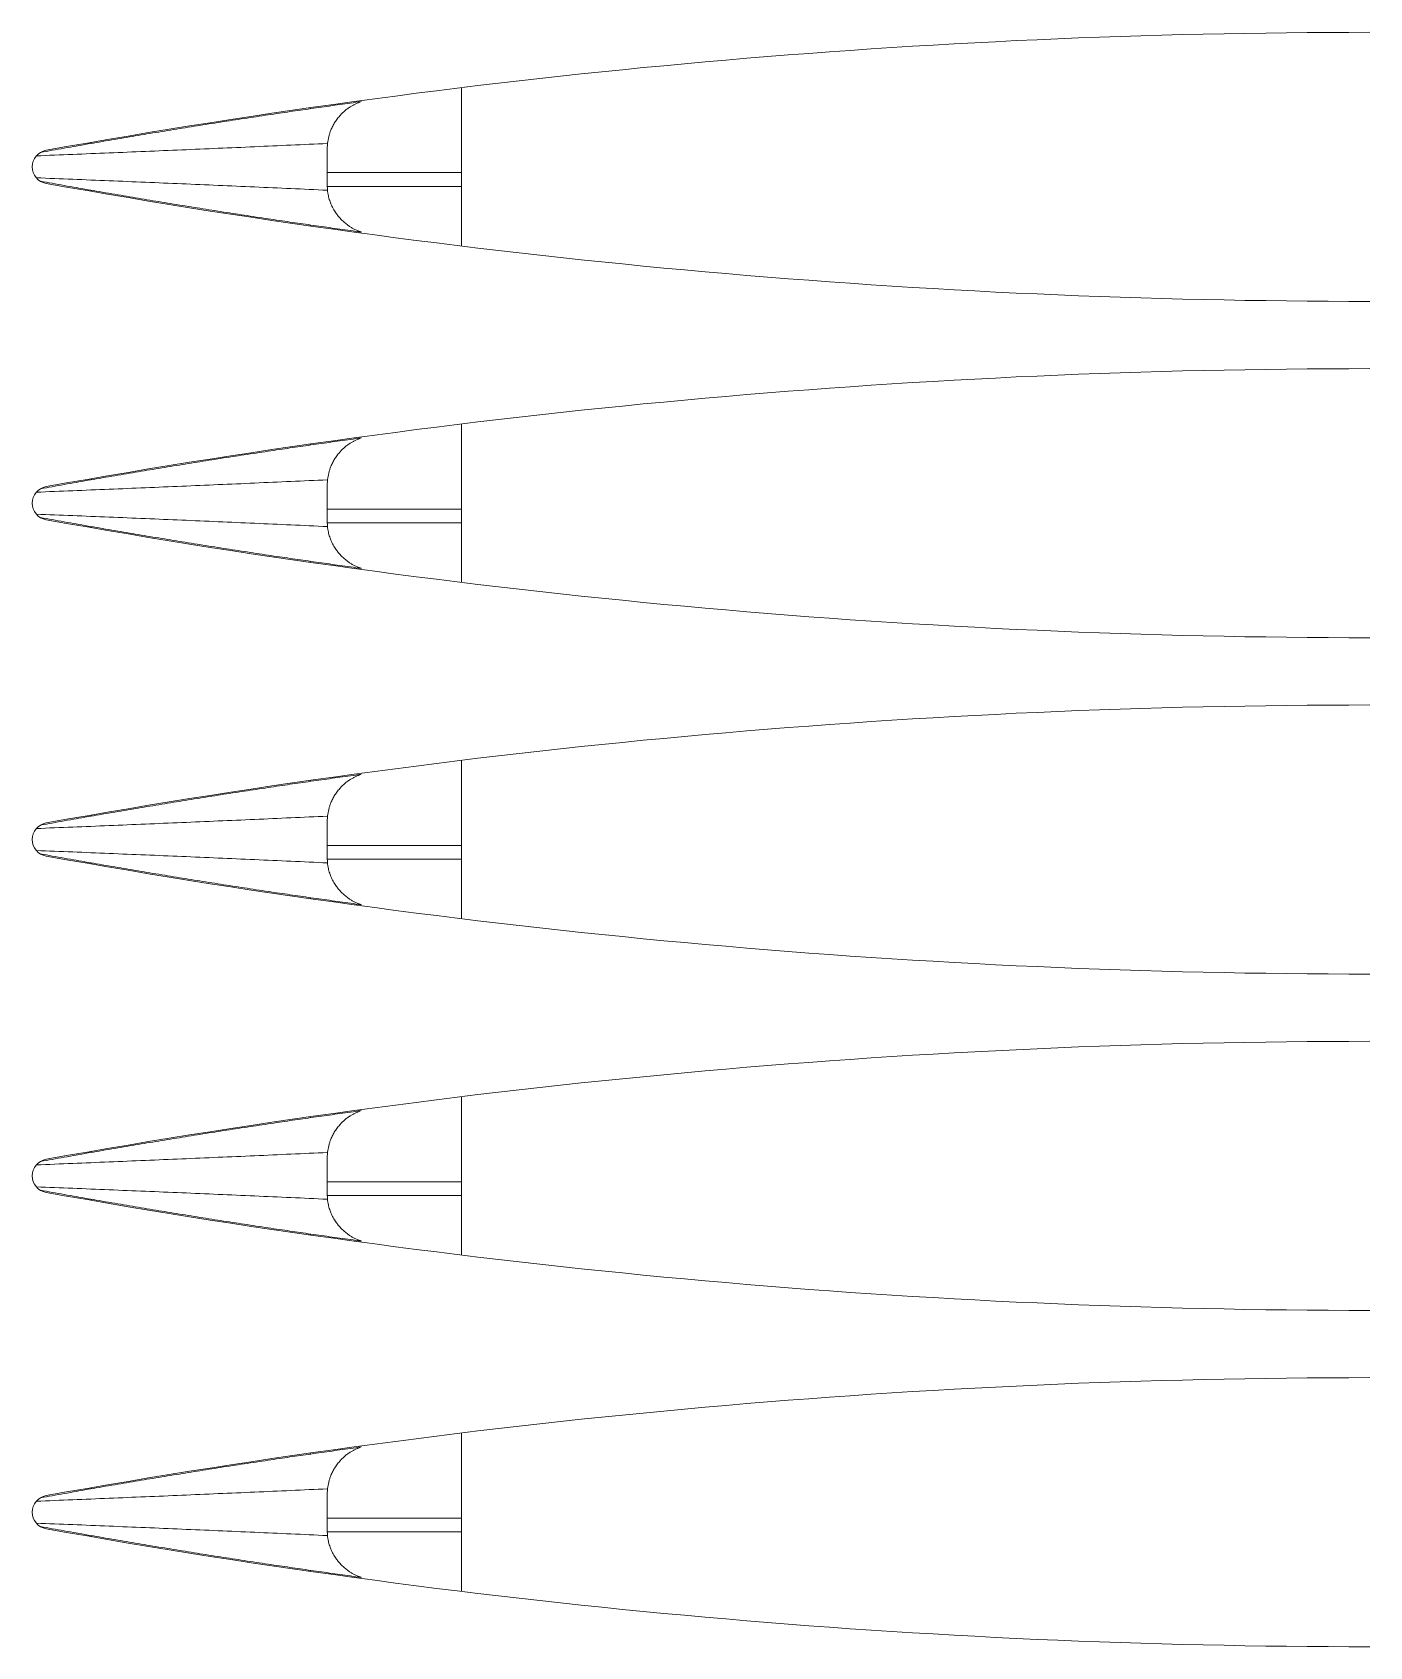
# Model space of a CAD drawing. Header units: metres. Extents: x -101133.8 to -101066.7, y -24899.3 to -24824.7.
# Drawn here: x -101110.06157 to -101110.0218, y -24853.31238 to -24853.26438 of the extents above; entities that cross this region are included whole.
import ezdxf

# ---------------------------------------------------------------- set-up
doc = ezdxf.new("R2010")
doc.units = ezdxf.units.M
doc.header["$LTSCALE"] = 0.2
doc.layers.add('CMT-CVC-MATERIEL', color=30, linetype='Continuous')

# ---------------------------------------------------------------- blocks, each defined once
blk = doc.blocks.new('Cassette 600x600')
at = {"linetype": 'Continuous', "lineweight": 13}
for p, q in [((-20444.73, 402.832), (-20444.73, 405.361)), ((-20449.23, 404.73), (-20449.23, 404.764)), ((-20455.73, 403.702), (-20455.73, 403.736)), ((-20448.73, 403.527), (-20448.72, 403.7)), ((-20448.73, 402.832), (-20444.73, 402.832)), ((-20444.73, 402.832), (-20444.73, 402.421)), ((-20455.73, 402.274), (-20455.73, 402.308)), ((-20448.72, 402.31), (-20448.73, 402.483)), ((-20448.726, 402.421), (-20444.73, 402.421)), ((-20444.73, 402.421), (-20444.73, 400.649)), ((-20449.23, 401.246), (-20449.23, 401.28)), ((-20444.73, 392.832), (-20444.73, 395.361)), ((-20449.23, 394.73), (-20449.23, 394.764)), ((-20455.73, 393.702), (-20455.73, 393.736)), ((-20448.73, 393.527), (-20448.72, 393.7)), ((-20448.73, 392.832), (-20444.73, 392.832)), ((-20444.73, 392.832), (-20444.73, 392.421)), ((-20455.73, 392.274), (-20455.73, 392.308)), ((-20448.72, 392.31), (-20448.73, 392.483)), ((-20448.726, 392.421), (-20444.73, 392.421)), ((-20444.73, 392.421), (-20444.73, 390.649)), ((-20449.23, 391.246), (-20449.23, 391.28)), ((-20444.73, 382.832), (-20444.73, 385.361)), ((-20449.23, 384.73), (-20449.23, 384.764)), ((-20455.73, 383.702), (-20455.73, 383.736)), ((-20448.73, 383.527), (-20448.72, 383.7)), ((-20448.73, 382.832), (-20444.73, 382.832)), ((-20444.73, 382.832), (-20444.73, 382.421)), ((-20455.73, 382.274), (-20455.73, 382.308)), ((-20448.72, 382.31), (-20448.73, 382.483)), ((-20448.726, 382.421), (-20444.73, 382.421)), ((-20444.73, 382.421), (-20444.73, 380.649)), ((-20449.23, 381.246), (-20449.23, 381.28)), ((-20444.73, 372.832), (-20444.73, 375.361)), ((-20449.23, 374.73), (-20449.23, 374.764)), ((-20455.73, 373.702), (-20455.73, 373.736)), ((-20448.73, 373.527), (-20448.72, 373.7)), ((-20448.73, 372.832), (-20444.73, 372.832)), ((-20448.72, 372.31), (-20448.73, 372.483)), ((-20444.73, 372.832), (-20444.73, 372.421)), ((-20455.73, 372.274), (-20455.73, 372.308)), ((-20448.726, 372.421), (-20444.73, 372.421)), ((-20444.73, 372.421), (-20444.73, 370.649)), ((-20449.23, 371.246), (-20449.23, 371.28)), ((-20444.73, 362.832), (-20444.73, 365.361)), ((-20449.23, 364.73), (-20449.23, 364.764)), ((-20455.73, 363.702), (-20455.73, 363.736)), ((-20448.73, 363.527), (-20448.72, 363.7)), ((-20448.73, 362.832), (-20444.73, 362.832)), ((-20448.72, 362.31), (-20448.73, 362.483)), ((-20448.726, 362.421), (-20444.73, 362.421)), ((-20444.73, 362.832), (-20444.73, 362.421)), ((-20444.73, 362.421), (-20444.73, 360.649)), ((-20455.73, 362.274), (-20455.73, 362.308)), ((-20449.23, 361.246), (-20449.23, 361.28))]:
    blk.add_line(p, q, dxfattribs=at)
for centre, radius, start, end in [((-20417.73, 184.505), 222.5, 90, 100.18749), ((-20456.995, 403.005), 0.5, 100.1875, 259.8125), ((-20417.73, 621.505), 222.5, 259.81251, 270), ((-20417.73, 174.505), 222.5, 90, 100.18749), ((-20456.995, 393.005), 0.5, 100.1875, 259.8125), ((-20417.73, 611.505), 222.5, 259.81251, 270), ((-20417.73, 164.505), 222.5, 90, 100.18749), ((-20456.995, 383.005), 0.5, 100.1875, 259.8125), ((-20417.73, 601.505), 222.5, 259.81251, 270), ((-20417.73, 154.505), 222.5, 90, 100.18749), ((-20456.995, 373.005), 0.5, 100.1875, 259.8125), ((-20417.73, 591.505), 222.5, 259.81251, 270), ((-20417.73, 144.505), 222.5, 90, 100.18749), ((-20456.995, 363.005), 0.5, 100.1875, 259.8125), ((-20417.73, 581.505), 222.5, 259.81251, 270)]:
    blk.add_arc(centre, radius, start, end, dxfattribs=at)
for points, knots in [([(-20457.255, 403.432), (-20457.136, 403.453), (-20457.018, 403.475), (-20456.9, 403.496), (-20456.782, 403.517), (-20456.664, 403.538), (-20456.544, 403.559), (-20456.424, 403.581), (-20456.3, 403.602), (-20456.188, 403.622), (-20456.077, 403.642), (-20455.977, 403.66), (-20455.833, 403.685), (-20455.644, 403.718), (-20455.378, 403.764), (-20455.133, 403.806), (-20454.889, 403.848), (-20454.664, 403.886), (-20454.434, 403.924), (-20454.204, 403.963), (-20453.968, 404.002), (-20453.734, 404.04), (-20453.5, 404.079), (-20453.267, 404.117), (-20453.034, 404.154), (-20452.8, 404.192), (-20452.567, 404.229), (-20452.333, 404.266), (-20452.099, 404.303), (-20451.865, 404.34), (-20451.632, 404.376), (-20451.399, 404.412), (-20451.168, 404.447), (-20450.931, 404.483), (-20450.694, 404.519), (-20450.451, 404.555), (-20450.229, 404.588), (-20450.008, 404.621), (-20449.808, 404.65), (-20449.602, 404.679), (-20449.396, 404.709), (-20449.185, 404.739), (-20448.975, 404.769), (-20448.764, 404.799), (-20448.556, 404.828), (-20448.347, 404.857), (-20448.138, 404.887), (-20447.929, 404.916), (-20447.719, 404.945)], [0, 0, 0, 0, 1, 1, 1, 2, 2, 2, 3, 3, 3, 4, 4, 4, 5, 5, 5, 6, 6, 6, 7, 7, 7, 8, 8, 8, 9, 9, 9, 10, 10, 10, 11, 11, 11, 12, 12, 12, 13, 13, 13, 14, 14, 14, 15, 15, 15, 16, 16, 16, 16]), ([(-20448.72, 403.7), (-20448.714, 403.731), (-20448.708, 403.762), (-20448.702, 403.793), (-20448.696, 403.824), (-20448.689, 403.855), (-20448.682, 403.886), (-20448.675, 403.918), (-20448.666, 403.949), (-20448.658, 403.979), (-20448.649, 404.009), (-20448.641, 404.037), (-20448.628, 404.071), (-20448.615, 404.106), (-20448.597, 404.148), (-20448.578, 404.187), (-20448.559, 404.227), (-20448.538, 404.265), (-20448.516, 404.302), (-20448.493, 404.338), (-20448.469, 404.375), (-20448.441, 404.413), (-20448.413, 404.45), (-20448.381, 404.49), (-20448.354, 404.52), (-20448.327, 404.551), (-20448.306, 404.574), (-20448.282, 404.598), (-20448.257, 404.622), (-20448.23, 404.648), (-20448.202, 404.671), (-20448.175, 404.695), (-20448.147, 404.717), (-20448.116, 404.74), (-20448.084, 404.762), (-20448.049, 404.785), (-20448.021, 404.802), (-20447.993, 404.819), (-20447.972, 404.829), (-20447.949, 404.841), (-20447.926, 404.853), (-20447.9, 404.866), (-20447.874, 404.878), (-20447.849, 404.889), (-20447.823, 404.901), (-20447.797, 404.912), (-20447.772, 404.923), (-20447.745, 404.934), (-20447.719, 404.945)], [0, 0, 0, 0, 1, 1, 1, 2, 2, 2, 3, 3, 3, 4, 4, 4, 5, 5, 5, 6, 6, 6, 7, 7, 7, 8, 8, 8, 9, 9, 9, 10, 10, 10, 11, 11, 11, 12, 12, 12, 13, 13, 13, 14, 14, 14, 15, 15, 15, 16, 16, 16, 16]), ([(-20448.72, 403.7), (-20449.081, 403.684), (-20449.442, 403.668), (-20449.803, 403.651), (-20450.164, 403.635), (-20450.525, 403.619), (-20450.885, 403.603), (-20451.246, 403.587), (-20451.607, 403.571), (-20451.968, 403.556), (-20452.329, 403.54), (-20452.69, 403.524), (-20453.05, 403.509), (-20453.411, 403.494), (-20453.771, 403.479), (-20454.132, 403.464), (-20454.492, 403.449), (-20454.852, 403.434), (-20455.212, 403.419), (-20455.573, 403.404), (-20455.933, 403.39), (-20456.293, 403.375), (-20456.653, 403.36), (-20457.014, 403.346), (-20457.374, 403.331)], [0, 0, 0, 0, 1, 1, 1, 2, 2, 2, 3, 3, 3, 4, 4, 4, 5, 5, 5, 6, 6, 6, 7, 7, 7, 8, 8, 8, 8]), ([(-20448.73, 402.483), (-20448.73, 402.503), (-20448.73, 402.524), (-20448.73, 402.544), (-20448.73, 402.565), (-20448.73, 402.585), (-20448.73, 402.606), (-20448.73, 402.627), (-20448.73, 402.648), (-20448.73, 402.669), (-20448.73, 402.69), (-20448.73, 402.711), (-20448.73, 402.733), (-20448.73, 402.755), (-20448.73, 402.777), (-20448.73, 402.799), (-20448.73, 402.822), (-20448.73, 402.844), (-20448.73, 402.867), (-20448.73, 402.89), (-20448.73, 402.912), (-20448.73, 402.935), (-20448.73, 402.958), (-20448.73, 402.981), (-20448.73, 403.004), (-20448.73, 403.028), (-20448.73, 403.051), (-20448.73, 403.074), (-20448.73, 403.097), (-20448.73, 403.119), (-20448.73, 403.142), (-20448.73, 403.165), (-20448.73, 403.188), (-20448.73, 403.21), (-20448.73, 403.232), (-20448.73, 403.254), (-20448.73, 403.276), (-20448.73, 403.298), (-20448.73, 403.319), (-20448.73, 403.341), (-20448.73, 403.362), (-20448.73, 403.383), (-20448.73, 403.404), (-20448.73, 403.425), (-20448.73, 403.445), (-20448.73, 403.466), (-20448.73, 403.486), (-20448.73, 403.507), (-20448.73, 403.527)], [0, 0, 0, 0, 1, 1, 1, 2, 2, 2, 3, 3, 3, 4, 4, 4, 5, 5, 5, 6, 6, 6, 7, 7, 7, 8, 8, 8, 9, 9, 9, 10, 10, 10, 11, 11, 11, 12, 12, 12, 13, 13, 13, 14, 14, 14, 15, 15, 15, 16, 16, 16, 16]), ([(-20457.374, 402.679), (-20457.014, 402.664), (-20456.653, 402.65), (-20456.293, 402.635), (-20455.933, 402.621), (-20455.573, 402.606), (-20455.212, 402.591), (-20454.852, 402.576), (-20454.492, 402.562), (-20454.132, 402.547), (-20453.771, 402.532), (-20453.411, 402.517), (-20453.05, 402.501), (-20452.69, 402.486), (-20452.329, 402.47), (-20451.968, 402.454), (-20451.607, 402.439), (-20451.246, 402.423), (-20450.885, 402.407), (-20450.525, 402.391), (-20450.164, 402.375), (-20449.803, 402.359), (-20449.442, 402.343), (-20449.081, 402.327), (-20448.72, 402.31)], [0, 0, 0, 0, 1, 1, 1, 2, 2, 2, 3, 3, 3, 4, 4, 4, 5, 5, 5, 6, 6, 6, 7, 7, 7, 8, 8, 8, 8]), ([(-20447.719, 401.065), (-20447.929, 401.094), (-20448.138, 401.124), (-20448.347, 401.153), (-20448.556, 401.182), (-20448.764, 401.212), (-20448.975, 401.241), (-20449.185, 401.271), (-20449.396, 401.301), (-20449.602, 401.331), (-20449.808, 401.361), (-20450.008, 401.39), (-20450.229, 401.422), (-20450.451, 401.455), (-20450.694, 401.491), (-20450.931, 401.527), (-20451.168, 401.563), (-20451.399, 401.598), (-20451.632, 401.634), (-20451.865, 401.67), (-20452.099, 401.707), (-20452.333, 401.744), (-20452.567, 401.781), (-20452.8, 401.818), (-20453.034, 401.856), (-20453.267, 401.894), (-20453.5, 401.931), (-20453.734, 401.97), (-20453.968, 402.008), (-20454.204, 402.048), (-20454.434, 402.086), (-20454.664, 402.125), (-20454.888, 402.163), (-20455.133, 402.204), (-20455.378, 402.246), (-20455.644, 402.292), (-20455.833, 402.325), (-20455.977, 402.351), (-20456.077, 402.368), (-20456.188, 402.388), (-20456.3, 402.408), (-20456.424, 402.43), (-20456.544, 402.451), (-20456.664, 402.473), (-20456.782, 402.493), (-20456.9, 402.515), (-20457.018, 402.536), (-20457.136, 402.557), (-20457.255, 402.578)], [0, 0, 0, 0, 1, 1, 1, 2, 2, 2, 3, 3, 3, 4, 4, 4, 5, 5, 5, 6, 6, 6, 7, 7, 7, 8, 8, 8, 9, 9, 9, 10, 10, 10, 11, 11, 11, 12, 12, 12, 13, 13, 13, 14, 14, 14, 15, 15, 15, 16, 16, 16, 16]), ([(-20447.719, 401.065), (-20447.727, 401.068), (-20447.735, 401.071), (-20447.743, 401.074), (-20447.751, 401.077), (-20447.759, 401.08), (-20447.767, 401.083), (-20447.775, 401.086), (-20447.783, 401.089), (-20447.79, 401.092), (-20447.798, 401.095), (-20447.805, 401.097), (-20447.814, 401.101), (-20447.836, 401.111), (-20447.871, 401.126), (-20447.901, 401.141), (-20447.932, 401.156), (-20447.958, 401.17), (-20447.984, 401.186), (-20448.011, 401.202), (-20448.039, 401.219), (-20448.063, 401.235), (-20448.088, 401.251), (-20448.109, 401.266), (-20448.137, 401.288), (-20448.166, 401.311), (-20448.202, 401.34), (-20448.233, 401.368), (-20448.265, 401.397), (-20448.293, 401.424), (-20448.32, 401.453), (-20448.348, 401.483), (-20448.375, 401.514), (-20448.398, 401.543), (-20448.422, 401.571), (-20448.442, 401.598), (-20448.467, 401.635), (-20448.493, 401.672), (-20448.523, 401.72), (-20448.548, 401.767), (-20448.574, 401.813), (-20448.595, 401.857), (-20448.614, 401.902), (-20448.633, 401.946), (-20448.649, 401.99), (-20448.664, 402.039), (-20448.678, 402.088), (-20448.691, 402.142), (-20448.698, 402.178), (-20448.701, 402.19), (-20448.703, 402.2), (-20448.705, 402.211), (-20448.706, 402.221), (-20448.708, 402.233), (-20448.71, 402.244), (-20448.712, 402.255), (-20448.713, 402.266), (-20448.715, 402.277), (-20448.717, 402.288), (-20448.718, 402.299), (-20448.72, 402.31)], [0, 0, 0, 0, 1, 1, 1, 2, 2, 2, 3, 3, 3, 4, 4, 4, 5, 5, 5, 6, 6, 6, 7, 7, 7, 8, 8, 8, 9, 9, 9, 10, 10, 10, 11, 11, 11, 12, 12, 12, 13, 13, 13, 14, 14, 14, 15, 15, 15, 16, 16, 16, 17, 17, 17, 18, 18, 18, 19, 19, 19, 20, 20, 20, 20]), ([(-20457.255, 393.432), (-20457.136, 393.453), (-20457.018, 393.475), (-20456.9, 393.496), (-20456.782, 393.517), (-20456.664, 393.538), (-20456.544, 393.559), (-20456.424, 393.581), (-20456.3, 393.602), (-20456.188, 393.622), (-20456.077, 393.642), (-20455.977, 393.66), (-20455.833, 393.685), (-20455.644, 393.718), (-20455.378, 393.764), (-20455.133, 393.806), (-20454.889, 393.848), (-20454.664, 393.886), (-20454.434, 393.924), (-20454.204, 393.963), (-20453.968, 394.002), (-20453.734, 394.04), (-20453.5, 394.079), (-20453.267, 394.117), (-20453.034, 394.154), (-20452.8, 394.192), (-20452.567, 394.229), (-20452.333, 394.266), (-20452.099, 394.303), (-20451.865, 394.34), (-20451.632, 394.376), (-20451.399, 394.412), (-20451.168, 394.447), (-20450.931, 394.483), (-20450.694, 394.519), (-20450.451, 394.555), (-20450.229, 394.588), (-20450.008, 394.621), (-20449.808, 394.65), (-20449.602, 394.679), (-20449.396, 394.709), (-20449.185, 394.739), (-20448.975, 394.769), (-20448.764, 394.799), (-20448.556, 394.828), (-20448.347, 394.857), (-20448.138, 394.887), (-20447.929, 394.916), (-20447.719, 394.945)], [0, 0, 0, 0, 1, 1, 1, 2, 2, 2, 3, 3, 3, 4, 4, 4, 5, 5, 5, 6, 6, 6, 7, 7, 7, 8, 8, 8, 9, 9, 9, 10, 10, 10, 11, 11, 11, 12, 12, 12, 13, 13, 13, 14, 14, 14, 15, 15, 15, 16, 16, 16, 16]), ([(-20448.72, 393.7), (-20448.714, 393.731), (-20448.708, 393.762), (-20448.702, 393.793), (-20448.696, 393.824), (-20448.689, 393.855), (-20448.682, 393.886), (-20448.675, 393.918), (-20448.666, 393.949), (-20448.658, 393.979), (-20448.649, 394.009), (-20448.641, 394.037), (-20448.628, 394.071), (-20448.615, 394.106), (-20448.597, 394.148), (-20448.578, 394.187), (-20448.559, 394.227), (-20448.538, 394.265), (-20448.516, 394.302), (-20448.493, 394.338), (-20448.469, 394.375), (-20448.441, 394.413), (-20448.413, 394.45), (-20448.381, 394.49), (-20448.354, 394.52), (-20448.327, 394.551), (-20448.306, 394.574), (-20448.282, 394.598), (-20448.257, 394.622), (-20448.23, 394.648), (-20448.202, 394.671), (-20448.175, 394.695), (-20448.147, 394.717), (-20448.116, 394.74), (-20448.084, 394.762), (-20448.049, 394.785), (-20448.021, 394.802), (-20447.993, 394.819), (-20447.972, 394.829), (-20447.949, 394.841), (-20447.926, 394.853), (-20447.9, 394.866), (-20447.874, 394.878), (-20447.849, 394.889), (-20447.823, 394.901), (-20447.797, 394.912), (-20447.772, 394.923), (-20447.745, 394.934), (-20447.719, 394.945)], [0, 0, 0, 0, 1, 1, 1, 2, 2, 2, 3, 3, 3, 4, 4, 4, 5, 5, 5, 6, 6, 6, 7, 7, 7, 8, 8, 8, 9, 9, 9, 10, 10, 10, 11, 11, 11, 12, 12, 12, 13, 13, 13, 14, 14, 14, 15, 15, 15, 16, 16, 16, 16]), ([(-20448.72, 393.7), (-20449.081, 393.684), (-20449.442, 393.668), (-20449.803, 393.651), (-20450.164, 393.635), (-20450.525, 393.619), (-20450.885, 393.603), (-20451.246, 393.587), (-20451.607, 393.571), (-20451.968, 393.556), (-20452.329, 393.54), (-20452.69, 393.524), (-20453.05, 393.509), (-20453.411, 393.494), (-20453.771, 393.479), (-20454.132, 393.464), (-20454.492, 393.449), (-20454.852, 393.434), (-20455.212, 393.419), (-20455.573, 393.404), (-20455.933, 393.39), (-20456.293, 393.375), (-20456.653, 393.36), (-20457.014, 393.346), (-20457.374, 393.331)], [0, 0, 0, 0, 1, 1, 1, 2, 2, 2, 3, 3, 3, 4, 4, 4, 5, 5, 5, 6, 6, 6, 7, 7, 7, 8, 8, 8, 8]), ([(-20448.73, 392.483), (-20448.73, 392.503), (-20448.73, 392.524), (-20448.73, 392.544), (-20448.73, 392.565), (-20448.73, 392.585), (-20448.73, 392.606), (-20448.73, 392.627), (-20448.73, 392.648), (-20448.73, 392.669), (-20448.73, 392.69), (-20448.73, 392.711), (-20448.73, 392.733), (-20448.73, 392.755), (-20448.73, 392.777), (-20448.73, 392.799), (-20448.73, 392.822), (-20448.73, 392.844), (-20448.73, 392.867), (-20448.73, 392.89), (-20448.73, 392.912), (-20448.73, 392.935), (-20448.73, 392.958), (-20448.73, 392.981), (-20448.73, 393.004), (-20448.73, 393.028), (-20448.73, 393.051), (-20448.73, 393.074), (-20448.73, 393.097), (-20448.73, 393.12), (-20448.73, 393.142), (-20448.73, 393.165), (-20448.73, 393.188), (-20448.73, 393.21), (-20448.73, 393.232), (-20448.73, 393.254), (-20448.73, 393.276), (-20448.73, 393.298), (-20448.73, 393.319), (-20448.73, 393.341), (-20448.73, 393.362), (-20448.73, 393.383), (-20448.73, 393.404), (-20448.73, 393.425), (-20448.73, 393.445), (-20448.73, 393.466), (-20448.73, 393.486), (-20448.73, 393.507), (-20448.73, 393.527)], [0, 0, 0, 0, 1, 1, 1, 2, 2, 2, 3, 3, 3, 4, 4, 4, 5, 5, 5, 6, 6, 6, 7, 7, 7, 8, 8, 8, 9, 9, 9, 10, 10, 10, 11, 11, 11, 12, 12, 12, 13, 13, 13, 14, 14, 14, 15, 15, 15, 16, 16, 16, 16]), ([(-20457.374, 392.679), (-20457.014, 392.664), (-20456.653, 392.65), (-20456.293, 392.635), (-20455.933, 392.621), (-20455.573, 392.606), (-20455.212, 392.591), (-20454.852, 392.576), (-20454.492, 392.562), (-20454.132, 392.547), (-20453.771, 392.532), (-20453.411, 392.517), (-20453.05, 392.501), (-20452.69, 392.486), (-20452.329, 392.47), (-20451.968, 392.455), (-20451.607, 392.439), (-20451.246, 392.423), (-20450.885, 392.407), (-20450.525, 392.391), (-20450.164, 392.375), (-20449.803, 392.359), (-20449.442, 392.343), (-20449.081, 392.327), (-20448.72, 392.31)], [0, 0, 0, 0, 1, 1, 1, 2, 2, 2, 3, 3, 3, 4, 4, 4, 5, 5, 5, 6, 6, 6, 7, 7, 7, 8, 8, 8, 8]), ([(-20447.719, 391.065), (-20447.929, 391.094), (-20448.138, 391.124), (-20448.347, 391.153), (-20448.556, 391.182), (-20448.764, 391.212), (-20448.975, 391.241), (-20449.185, 391.271), (-20449.396, 391.301), (-20449.602, 391.331), (-20449.808, 391.361), (-20450.008, 391.39), (-20450.229, 391.422), (-20450.451, 391.455), (-20450.694, 391.491), (-20450.931, 391.527), (-20451.168, 391.563), (-20451.399, 391.598), (-20451.632, 391.634), (-20451.865, 391.67), (-20452.099, 391.707), (-20452.333, 391.744), (-20452.567, 391.781), (-20452.8, 391.818), (-20453.034, 391.856), (-20453.267, 391.894), (-20453.5, 391.931), (-20453.734, 391.97), (-20453.968, 392.008), (-20454.204, 392.048), (-20454.434, 392.086), (-20454.664, 392.125), (-20454.888, 392.163), (-20455.133, 392.204), (-20455.378, 392.246), (-20455.644, 392.292), (-20455.833, 392.325), (-20455.977, 392.351), (-20456.077, 392.368), (-20456.188, 392.388), (-20456.3, 392.408), (-20456.424, 392.43), (-20456.544, 392.451), (-20456.664, 392.473), (-20456.782, 392.493), (-20456.9, 392.515), (-20457.018, 392.536), (-20457.136, 392.557), (-20457.255, 392.578)], [0, 0, 0, 0, 1, 1, 1, 2, 2, 2, 3, 3, 3, 4, 4, 4, 5, 5, 5, 6, 6, 6, 7, 7, 7, 8, 8, 8, 9, 9, 9, 10, 10, 10, 11, 11, 11, 12, 12, 12, 13, 13, 13, 14, 14, 14, 15, 15, 15, 16, 16, 16, 16]), ([(-20447.719, 391.065), (-20447.727, 391.068), (-20447.735, 391.071), (-20447.743, 391.074), (-20447.751, 391.077), (-20447.759, 391.08), (-20447.767, 391.083), (-20447.775, 391.086), (-20447.783, 391.089), (-20447.79, 391.092), (-20447.798, 391.095), (-20447.805, 391.098), (-20447.814, 391.101), (-20447.836, 391.111), (-20447.871, 391.126), (-20447.901, 391.141), (-20447.932, 391.156), (-20447.958, 391.17), (-20447.984, 391.186), (-20448.011, 391.202), (-20448.039, 391.219), (-20448.063, 391.235), (-20448.088, 391.251), (-20448.109, 391.266), (-20448.137, 391.288), (-20448.166, 391.311), (-20448.202, 391.34), (-20448.233, 391.368), (-20448.265, 391.397), (-20448.293, 391.424), (-20448.32, 391.453), (-20448.348, 391.483), (-20448.375, 391.514), (-20448.398, 391.543), (-20448.422, 391.571), (-20448.442, 391.598), (-20448.467, 391.635), (-20448.493, 391.672), (-20448.523, 391.72), (-20448.548, 391.767), (-20448.574, 391.813), (-20448.595, 391.857), (-20448.614, 391.902), (-20448.633, 391.946), (-20448.649, 391.99), (-20448.664, 392.039), (-20448.678, 392.088), (-20448.691, 392.142), (-20448.698, 392.178), (-20448.701, 392.19), (-20448.703, 392.2), (-20448.705, 392.211), (-20448.706, 392.221), (-20448.708, 392.233), (-20448.71, 392.244), (-20448.712, 392.255), (-20448.713, 392.266), (-20448.715, 392.277), (-20448.717, 392.288), (-20448.718, 392.299), (-20448.72, 392.31)], [0, 0, 0, 0, 1, 1, 1, 2, 2, 2, 3, 3, 3, 4, 4, 4, 5, 5, 5, 6, 6, 6, 7, 7, 7, 8, 8, 8, 9, 9, 9, 10, 10, 10, 11, 11, 11, 12, 12, 12, 13, 13, 13, 14, 14, 14, 15, 15, 15, 16, 16, 16, 17, 17, 17, 18, 18, 18, 19, 19, 19, 20, 20, 20, 20]), ([(-20457.255, 383.432), (-20457.136, 383.453), (-20457.018, 383.475), (-20456.9, 383.496), (-20456.782, 383.517), (-20456.664, 383.538), (-20456.544, 383.559), (-20456.424, 383.581), (-20456.3, 383.603), (-20456.188, 383.622), (-20456.077, 383.642), (-20455.977, 383.66), (-20455.833, 383.685), (-20455.644, 383.718), (-20455.378, 383.764), (-20455.133, 383.806), (-20454.889, 383.848), (-20454.664, 383.886), (-20454.434, 383.924), (-20454.204, 383.963), (-20453.968, 384.002), (-20453.734, 384.04), (-20453.5, 384.079), (-20453.267, 384.117), (-20453.034, 384.154), (-20452.8, 384.192), (-20452.567, 384.229), (-20452.333, 384.266), (-20452.099, 384.303), (-20451.865, 384.34), (-20451.632, 384.376), (-20451.399, 384.412), (-20451.168, 384.447), (-20450.931, 384.483), (-20450.694, 384.519), (-20450.451, 384.555), (-20450.229, 384.588), (-20450.008, 384.621), (-20449.808, 384.65), (-20449.602, 384.679), (-20449.396, 384.709), (-20449.185, 384.739), (-20448.975, 384.769), (-20448.764, 384.799), (-20448.556, 384.828), (-20448.347, 384.857), (-20448.138, 384.887), (-20447.929, 384.916), (-20447.719, 384.945)], [0, 0, 0, 0, 1, 1, 1, 2, 2, 2, 3, 3, 3, 4, 4, 4, 5, 5, 5, 6, 6, 6, 7, 7, 7, 8, 8, 8, 9, 9, 9, 10, 10, 10, 11, 11, 11, 12, 12, 12, 13, 13, 13, 14, 14, 14, 15, 15, 15, 16, 16, 16, 16]), ([(-20448.72, 383.7), (-20448.714, 383.731), (-20448.708, 383.762), (-20448.702, 383.793), (-20448.696, 383.824), (-20448.689, 383.855), (-20448.682, 383.886), (-20448.675, 383.918), (-20448.666, 383.949), (-20448.658, 383.979), (-20448.649, 384.009), (-20448.641, 384.037), (-20448.628, 384.071), (-20448.615, 384.106), (-20448.597, 384.148), (-20448.578, 384.187), (-20448.559, 384.227), (-20448.538, 384.265), (-20448.516, 384.301), (-20448.493, 384.338), (-20448.469, 384.375), (-20448.441, 384.413), (-20448.413, 384.45), (-20448.381, 384.49), (-20448.354, 384.52), (-20448.327, 384.551), (-20448.306, 384.574), (-20448.282, 384.598), (-20448.257, 384.622), (-20448.23, 384.648), (-20448.202, 384.671), (-20448.175, 384.695), (-20448.147, 384.717), (-20448.116, 384.74), (-20448.084, 384.762), (-20448.049, 384.785), (-20448.021, 384.802), (-20447.993, 384.819), (-20447.972, 384.829), (-20447.949, 384.841), (-20447.926, 384.853), (-20447.9, 384.866), (-20447.874, 384.878), (-20447.849, 384.889), (-20447.823, 384.901), (-20447.797, 384.912), (-20447.772, 384.923), (-20447.745, 384.934), (-20447.719, 384.945)], [0, 0, 0, 0, 1, 1, 1, 2, 2, 2, 3, 3, 3, 4, 4, 4, 5, 5, 5, 6, 6, 6, 7, 7, 7, 8, 8, 8, 9, 9, 9, 10, 10, 10, 11, 11, 11, 12, 12, 12, 13, 13, 13, 14, 14, 14, 15, 15, 15, 16, 16, 16, 16]), ([(-20448.72, 383.7), (-20449.081, 383.684), (-20449.442, 383.668), (-20449.803, 383.651), (-20450.164, 383.635), (-20450.525, 383.619), (-20450.885, 383.603), (-20451.246, 383.587), (-20451.607, 383.571), (-20451.968, 383.556), (-20452.329, 383.54), (-20452.69, 383.524), (-20453.05, 383.509), (-20453.411, 383.494), (-20453.771, 383.479), (-20454.132, 383.464), (-20454.492, 383.449), (-20454.852, 383.434), (-20455.212, 383.419), (-20455.573, 383.404), (-20455.933, 383.39), (-20456.293, 383.375), (-20456.653, 383.36), (-20457.014, 383.346), (-20457.374, 383.331)], [0, 0, 0, 0, 1, 1, 1, 2, 2, 2, 3, 3, 3, 4, 4, 4, 5, 5, 5, 6, 6, 6, 7, 7, 7, 8, 8, 8, 8]), ([(-20448.73, 382.483), (-20448.73, 382.503), (-20448.73, 382.524), (-20448.73, 382.544), (-20448.73, 382.565), (-20448.73, 382.585), (-20448.73, 382.606), (-20448.73, 382.627), (-20448.73, 382.648), (-20448.73, 382.669), (-20448.73, 382.69), (-20448.73, 382.711), (-20448.73, 382.733), (-20448.73, 382.755), (-20448.73, 382.777), (-20448.73, 382.799), (-20448.73, 382.822), (-20448.73, 382.844), (-20448.73, 382.867), (-20448.73, 382.89), (-20448.73, 382.912), (-20448.73, 382.935), (-20448.73, 382.958), (-20448.73, 382.981), (-20448.73, 383.004), (-20448.73, 383.028), (-20448.73, 383.051), (-20448.73, 383.074), (-20448.73, 383.097), (-20448.73, 383.119), (-20448.73, 383.142), (-20448.73, 383.165), (-20448.73, 383.188), (-20448.73, 383.21), (-20448.73, 383.232), (-20448.73, 383.254), (-20448.73, 383.276), (-20448.73, 383.298), (-20448.73, 383.319), (-20448.73, 383.341), (-20448.73, 383.362), (-20448.73, 383.383), (-20448.73, 383.404), (-20448.73, 383.425), (-20448.73, 383.445), (-20448.73, 383.466), (-20448.73, 383.486), (-20448.73, 383.507), (-20448.73, 383.527)], [0, 0, 0, 0, 1, 1, 1, 2, 2, 2, 3, 3, 3, 4, 4, 4, 5, 5, 5, 6, 6, 6, 7, 7, 7, 8, 8, 8, 9, 9, 9, 10, 10, 10, 11, 11, 11, 12, 12, 12, 13, 13, 13, 14, 14, 14, 15, 15, 15, 16, 16, 16, 16]), ([(-20457.374, 382.679), (-20457.014, 382.664), (-20456.653, 382.65), (-20456.293, 382.635), (-20455.933, 382.621), (-20455.573, 382.606), (-20455.212, 382.591), (-20454.852, 382.576), (-20454.492, 382.562), (-20454.132, 382.547), (-20453.771, 382.532), (-20453.411, 382.517), (-20453.05, 382.501), (-20452.69, 382.486), (-20452.329, 382.47), (-20451.968, 382.454), (-20451.607, 382.439), (-20451.246, 382.423), (-20450.885, 382.407), (-20450.525, 382.391), (-20450.164, 382.375), (-20449.803, 382.359), (-20449.442, 382.343), (-20449.081, 382.327), (-20448.72, 382.31)], [0, 0, 0, 0, 1, 1, 1, 2, 2, 2, 3, 3, 3, 4, 4, 4, 5, 5, 5, 6, 6, 6, 7, 7, 7, 8, 8, 8, 8]), ([(-20447.719, 381.065), (-20447.929, 381.094), (-20448.138, 381.124), (-20448.347, 381.153), (-20448.556, 381.182), (-20448.764, 381.212), (-20448.975, 381.241), (-20449.185, 381.271), (-20449.396, 381.301), (-20449.602, 381.331), (-20449.808, 381.361), (-20450.008, 381.39), (-20450.229, 381.422), (-20450.451, 381.455), (-20450.694, 381.491), (-20450.931, 381.527), (-20451.168, 381.563), (-20451.399, 381.598), (-20451.632, 381.634), (-20451.865, 381.67), (-20452.099, 381.707), (-20452.333, 381.744), (-20452.567, 381.781), (-20452.8, 381.818), (-20453.034, 381.856), (-20453.267, 381.894), (-20453.5, 381.931), (-20453.734, 381.97), (-20453.968, 382.008), (-20454.204, 382.048), (-20454.434, 382.086), (-20454.664, 382.125), (-20454.888, 382.163), (-20455.133, 382.204), (-20455.378, 382.246), (-20455.644, 382.292), (-20455.833, 382.325), (-20455.977, 382.351), (-20456.077, 382.368), (-20456.188, 382.388), (-20456.3, 382.408), (-20456.424, 382.43), (-20456.544, 382.451), (-20456.664, 382.473), (-20456.782, 382.493), (-20456.9, 382.515), (-20457.018, 382.536), (-20457.136, 382.557), (-20457.255, 382.578)], [0, 0, 0, 0, 1, 1, 1, 2, 2, 2, 3, 3, 3, 4, 4, 4, 5, 5, 5, 6, 6, 6, 7, 7, 7, 8, 8, 8, 9, 9, 9, 10, 10, 10, 11, 11, 11, 12, 12, 12, 13, 13, 13, 14, 14, 14, 15, 15, 15, 16, 16, 16, 16]), ([(-20447.719, 381.065), (-20447.727, 381.068), (-20447.735, 381.071), (-20447.743, 381.074), (-20447.751, 381.077), (-20447.759, 381.08), (-20447.767, 381.083), (-20447.775, 381.086), (-20447.783, 381.089), (-20447.79, 381.092), (-20447.798, 381.095), (-20447.805, 381.098), (-20447.814, 381.101), (-20447.836, 381.111), (-20447.871, 381.126), (-20447.901, 381.141), (-20447.932, 381.156), (-20447.958, 381.17), (-20447.984, 381.186), (-20448.011, 381.202), (-20448.039, 381.219), (-20448.063, 381.235), (-20448.088, 381.251), (-20448.109, 381.266), (-20448.137, 381.288), (-20448.166, 381.311), (-20448.202, 381.34), (-20448.233, 381.368), (-20448.265, 381.397), (-20448.293, 381.424), (-20448.32, 381.453), (-20448.348, 381.483), (-20448.375, 381.514), (-20448.398, 381.543), (-20448.422, 381.571), (-20448.442, 381.598), (-20448.467, 381.635), (-20448.493, 381.672), (-20448.523, 381.72), (-20448.548, 381.767), (-20448.574, 381.813), (-20448.595, 381.857), (-20448.614, 381.902), (-20448.633, 381.946), (-20448.649, 381.99), (-20448.664, 382.039), (-20448.678, 382.088), (-20448.691, 382.142), (-20448.698, 382.178), (-20448.701, 382.19), (-20448.703, 382.2), (-20448.705, 382.211), (-20448.706, 382.221), (-20448.708, 382.233), (-20448.71, 382.244), (-20448.712, 382.255), (-20448.713, 382.266), (-20448.715, 382.277), (-20448.717, 382.288), (-20448.718, 382.299), (-20448.72, 382.31)], [0, 0, 0, 0, 1, 1, 1, 2, 2, 2, 3, 3, 3, 4, 4, 4, 5, 5, 5, 6, 6, 6, 7, 7, 7, 8, 8, 8, 9, 9, 9, 10, 10, 10, 11, 11, 11, 12, 12, 12, 13, 13, 13, 14, 14, 14, 15, 15, 15, 16, 16, 16, 17, 17, 17, 18, 18, 18, 19, 19, 19, 20, 20, 20, 20]), ([(-20457.255, 373.432), (-20457.136, 373.453), (-20457.018, 373.475), (-20456.9, 373.496), (-20456.782, 373.517), (-20456.664, 373.538), (-20456.544, 373.559), (-20456.424, 373.581), (-20456.3, 373.602), (-20456.188, 373.622), (-20456.077, 373.642), (-20455.977, 373.66), (-20455.833, 373.685), (-20455.644, 373.718), (-20455.378, 373.764), (-20455.133, 373.806), (-20454.889, 373.848), (-20454.664, 373.886), (-20454.434, 373.924), (-20454.204, 373.963), (-20453.968, 374.002), (-20453.734, 374.04), (-20453.5, 374.079), (-20453.267, 374.117), (-20453.034, 374.154), (-20452.8, 374.192), (-20452.567, 374.229), (-20452.333, 374.266), (-20452.099, 374.303), (-20451.865, 374.34), (-20451.632, 374.376), (-20451.399, 374.412), (-20451.168, 374.447), (-20450.931, 374.483), (-20450.694, 374.519), (-20450.451, 374.555), (-20450.229, 374.588), (-20450.008, 374.621), (-20449.808, 374.65), (-20449.602, 374.679), (-20449.396, 374.709), (-20449.185, 374.739), (-20448.975, 374.769), (-20448.764, 374.799), (-20448.556, 374.828), (-20448.347, 374.857), (-20448.138, 374.887), (-20447.929, 374.916), (-20447.719, 374.945)], [0, 0, 0, 0, 1, 1, 1, 2, 2, 2, 3, 3, 3, 4, 4, 4, 5, 5, 5, 6, 6, 6, 7, 7, 7, 8, 8, 8, 9, 9, 9, 10, 10, 10, 11, 11, 11, 12, 12, 12, 13, 13, 13, 14, 14, 14, 15, 15, 15, 16, 16, 16, 16]), ([(-20448.72, 373.7), (-20448.714, 373.731), (-20448.708, 373.762), (-20448.702, 373.793), (-20448.696, 373.824), (-20448.689, 373.855), (-20448.682, 373.886), (-20448.675, 373.918), (-20448.666, 373.949), (-20448.658, 373.979), (-20448.649, 374.009), (-20448.641, 374.037), (-20448.628, 374.071), (-20448.615, 374.106), (-20448.597, 374.148), (-20448.578, 374.187), (-20448.559, 374.227), (-20448.538, 374.265), (-20448.516, 374.302), (-20448.493, 374.338), (-20448.469, 374.375), (-20448.441, 374.413), (-20448.413, 374.45), (-20448.381, 374.49), (-20448.354, 374.52), (-20448.327, 374.551), (-20448.306, 374.574), (-20448.282, 374.598), (-20448.257, 374.622), (-20448.23, 374.648), (-20448.202, 374.671), (-20448.175, 374.695), (-20448.147, 374.717), (-20448.116, 374.74), (-20448.084, 374.762), (-20448.049, 374.785), (-20448.021, 374.802), (-20447.993, 374.819), (-20447.972, 374.829), (-20447.949, 374.841), (-20447.926, 374.853), (-20447.9, 374.866), (-20447.874, 374.878), (-20447.849, 374.889), (-20447.823, 374.901), (-20447.797, 374.912), (-20447.772, 374.923), (-20447.745, 374.934), (-20447.719, 374.945)], [0, 0, 0, 0, 1, 1, 1, 2, 2, 2, 3, 3, 3, 4, 4, 4, 5, 5, 5, 6, 6, 6, 7, 7, 7, 8, 8, 8, 9, 9, 9, 10, 10, 10, 11, 11, 11, 12, 12, 12, 13, 13, 13, 14, 14, 14, 15, 15, 15, 16, 16, 16, 16]), ([(-20448.72, 373.7), (-20449.081, 373.684), (-20449.442, 373.668), (-20449.803, 373.651), (-20450.164, 373.635), (-20450.525, 373.619), (-20450.885, 373.603), (-20451.246, 373.587), (-20451.607, 373.571), (-20451.968, 373.556), (-20452.329, 373.54), (-20452.69, 373.524), (-20453.05, 373.509), (-20453.411, 373.494), (-20453.771, 373.479), (-20454.132, 373.464), (-20454.492, 373.449), (-20454.852, 373.434), (-20455.212, 373.419), (-20455.573, 373.404), (-20455.933, 373.39), (-20456.293, 373.375), (-20456.653, 373.36), (-20457.014, 373.346), (-20457.374, 373.331)], [0, 0, 0, 0, 1, 1, 1, 2, 2, 2, 3, 3, 3, 4, 4, 4, 5, 5, 5, 6, 6, 6, 7, 7, 7, 8, 8, 8, 8]), ([(-20448.73, 372.483), (-20448.73, 372.503), (-20448.73, 372.524), (-20448.73, 372.544), (-20448.73, 372.565), (-20448.73, 372.585), (-20448.73, 372.606), (-20448.73, 372.627), (-20448.73, 372.648), (-20448.73, 372.669), (-20448.73, 372.69), (-20448.73, 372.711), (-20448.73, 372.733), (-20448.73, 372.755), (-20448.73, 372.777), (-20448.73, 372.799), (-20448.73, 372.822), (-20448.73, 372.844), (-20448.73, 372.867), (-20448.73, 372.89), (-20448.73, 372.912), (-20448.73, 372.935), (-20448.73, 372.958), (-20448.73, 372.981), (-20448.73, 373.004), (-20448.73, 373.028), (-20448.73, 373.051), (-20448.73, 373.074), (-20448.73, 373.097), (-20448.73, 373.12), (-20448.73, 373.142), (-20448.73, 373.165), (-20448.73, 373.188), (-20448.73, 373.21), (-20448.73, 373.232), (-20448.73, 373.254), (-20448.73, 373.276), (-20448.73, 373.298), (-20448.73, 373.319), (-20448.73, 373.341), (-20448.73, 373.362), (-20448.73, 373.383), (-20448.73, 373.404), (-20448.73, 373.425), (-20448.73, 373.445), (-20448.73, 373.466), (-20448.73, 373.486), (-20448.73, 373.507), (-20448.73, 373.527)], [0, 0, 0, 0, 1, 1, 1, 2, 2, 2, 3, 3, 3, 4, 4, 4, 5, 5, 5, 6, 6, 6, 7, 7, 7, 8, 8, 8, 9, 9, 9, 10, 10, 10, 11, 11, 11, 12, 12, 12, 13, 13, 13, 14, 14, 14, 15, 15, 15, 16, 16, 16, 16]), ([(-20457.374, 372.679), (-20457.014, 372.664), (-20456.653, 372.65), (-20456.293, 372.635), (-20455.933, 372.621), (-20455.573, 372.606), (-20455.212, 372.591), (-20454.852, 372.576), (-20454.492, 372.562), (-20454.132, 372.547), (-20453.771, 372.532), (-20453.411, 372.517), (-20453.05, 372.501), (-20452.69, 372.486), (-20452.329, 372.47), (-20451.968, 372.455), (-20451.607, 372.439), (-20451.246, 372.423), (-20450.885, 372.407), (-20450.525, 372.391), (-20450.164, 372.375), (-20449.803, 372.359), (-20449.442, 372.343), (-20449.081, 372.327), (-20448.72, 372.31)], [0, 0, 0, 0, 1, 1, 1, 2, 2, 2, 3, 3, 3, 4, 4, 4, 5, 5, 5, 6, 6, 6, 7, 7, 7, 8, 8, 8, 8]), ([(-20447.719, 371.065), (-20447.929, 371.094), (-20448.138, 371.124), (-20448.347, 371.153), (-20448.556, 371.182), (-20448.764, 371.212), (-20448.975, 371.241), (-20449.185, 371.271), (-20449.396, 371.301), (-20449.602, 371.331), (-20449.808, 371.361), (-20450.008, 371.39), (-20450.229, 371.422), (-20450.451, 371.455), (-20450.694, 371.491), (-20450.931, 371.527), (-20451.168, 371.563), (-20451.399, 371.598), (-20451.632, 371.634), (-20451.865, 371.67), (-20452.099, 371.707), (-20452.333, 371.744), (-20452.567, 371.781), (-20452.8, 371.818), (-20453.034, 371.856), (-20453.267, 371.894), (-20453.5, 371.931), (-20453.734, 371.97), (-20453.968, 372.008), (-20454.204, 372.048), (-20454.434, 372.086), (-20454.664, 372.125), (-20454.888, 372.163), (-20455.133, 372.204), (-20455.378, 372.246), (-20455.644, 372.292), (-20455.833, 372.325), (-20455.977, 372.351), (-20456.077, 372.368), (-20456.188, 372.388), (-20456.3, 372.408), (-20456.424, 372.43), (-20456.544, 372.451), (-20456.664, 372.473), (-20456.782, 372.493), (-20456.9, 372.515), (-20457.018, 372.536), (-20457.136, 372.557), (-20457.255, 372.578)], [0, 0, 0, 0, 1, 1, 1, 2, 2, 2, 3, 3, 3, 4, 4, 4, 5, 5, 5, 6, 6, 6, 7, 7, 7, 8, 8, 8, 9, 9, 9, 10, 10, 10, 11, 11, 11, 12, 12, 12, 13, 13, 13, 14, 14, 14, 15, 15, 15, 16, 16, 16, 16]), ([(-20447.719, 371.065), (-20447.727, 371.068), (-20447.735, 371.071), (-20447.743, 371.074), (-20447.751, 371.077), (-20447.759, 371.08), (-20447.767, 371.083), (-20447.775, 371.086), (-20447.783, 371.089), (-20447.79, 371.092), (-20447.798, 371.095), (-20447.805, 371.098), (-20447.814, 371.101), (-20447.836, 371.111), (-20447.871, 371.126), (-20447.901, 371.141), (-20447.932, 371.156), (-20447.958, 371.17), (-20447.984, 371.186), (-20448.011, 371.202), (-20448.039, 371.219), (-20448.063, 371.235), (-20448.088, 371.251), (-20448.109, 371.266), (-20448.137, 371.288), (-20448.166, 371.311), (-20448.202, 371.34), (-20448.233, 371.368), (-20448.265, 371.397), (-20448.293, 371.424), (-20448.32, 371.453), (-20448.348, 371.483), (-20448.375, 371.514), (-20448.398, 371.543), (-20448.422, 371.571), (-20448.442, 371.598), (-20448.467, 371.635), (-20448.493, 371.672), (-20448.523, 371.72), (-20448.548, 371.767), (-20448.574, 371.813), (-20448.595, 371.857), (-20448.614, 371.902), (-20448.633, 371.946), (-20448.649, 371.99), (-20448.664, 372.039), (-20448.678, 372.088), (-20448.691, 372.142), (-20448.698, 372.178), (-20448.701, 372.19), (-20448.703, 372.2), (-20448.705, 372.211), (-20448.706, 372.221), (-20448.708, 372.233), (-20448.71, 372.244), (-20448.712, 372.255), (-20448.713, 372.266), (-20448.715, 372.277), (-20448.717, 372.288), (-20448.718, 372.299), (-20448.72, 372.31)], [0, 0, 0, 0, 1, 1, 1, 2, 2, 2, 3, 3, 3, 4, 4, 4, 5, 5, 5, 6, 6, 6, 7, 7, 7, 8, 8, 8, 9, 9, 9, 10, 10, 10, 11, 11, 11, 12, 12, 12, 13, 13, 13, 14, 14, 14, 15, 15, 15, 16, 16, 16, 17, 17, 17, 18, 18, 18, 19, 19, 19, 20, 20, 20, 20]), ([(-20457.255, 363.432), (-20457.136, 363.453), (-20457.018, 363.475), (-20456.9, 363.496), (-20456.782, 363.517), (-20456.664, 363.538), (-20456.544, 363.559), (-20456.424, 363.581), (-20456.3, 363.602), (-20456.188, 363.622), (-20456.077, 363.642), (-20455.977, 363.66), (-20455.833, 363.685), (-20455.644, 363.718), (-20455.378, 363.764), (-20455.133, 363.806), (-20454.889, 363.848), (-20454.664, 363.886), (-20454.434, 363.924), (-20454.204, 363.963), (-20453.968, 364.002), (-20453.734, 364.04), (-20453.5, 364.079), (-20453.267, 364.117), (-20453.034, 364.154), (-20452.8, 364.192), (-20452.567, 364.229), (-20452.333, 364.266), (-20452.099, 364.303), (-20451.865, 364.34), (-20451.632, 364.376), (-20451.399, 364.412), (-20451.168, 364.447), (-20450.931, 364.483), (-20450.694, 364.519), (-20450.451, 364.555), (-20450.229, 364.588), (-20450.008, 364.621), (-20449.808, 364.65), (-20449.602, 364.679), (-20449.396, 364.709), (-20449.185, 364.739), (-20448.975, 364.769), (-20448.764, 364.799), (-20448.556, 364.828), (-20448.347, 364.857), (-20448.138, 364.887), (-20447.929, 364.916), (-20447.719, 364.945)], [0, 0, 0, 0, 1, 1, 1, 2, 2, 2, 3, 3, 3, 4, 4, 4, 5, 5, 5, 6, 6, 6, 7, 7, 7, 8, 8, 8, 9, 9, 9, 10, 10, 10, 11, 11, 11, 12, 12, 12, 13, 13, 13, 14, 14, 14, 15, 15, 15, 16, 16, 16, 16]), ([(-20448.72, 363.7), (-20448.714, 363.731), (-20448.708, 363.762), (-20448.702, 363.793), (-20448.696, 363.824), (-20448.689, 363.855), (-20448.682, 363.886), (-20448.675, 363.918), (-20448.666, 363.949), (-20448.658, 363.979), (-20448.649, 364.009), (-20448.641, 364.037), (-20448.628, 364.071), (-20448.615, 364.106), (-20448.597, 364.148), (-20448.578, 364.187), (-20448.559, 364.227), (-20448.538, 364.265), (-20448.516, 364.301), (-20448.493, 364.338), (-20448.469, 364.375), (-20448.441, 364.413), (-20448.413, 364.45), (-20448.381, 364.49), (-20448.354, 364.52), (-20448.327, 364.551), (-20448.306, 364.574), (-20448.282, 364.598), (-20448.257, 364.622), (-20448.23, 364.648), (-20448.202, 364.671), (-20448.175, 364.695), (-20448.147, 364.717), (-20448.116, 364.74), (-20448.084, 364.762), (-20448.049, 364.785), (-20448.021, 364.802), (-20447.993, 364.819), (-20447.972, 364.829), (-20447.949, 364.841), (-20447.926, 364.853), (-20447.9, 364.866), (-20447.874, 364.878), (-20447.849, 364.889), (-20447.823, 364.901), (-20447.797, 364.912), (-20447.772, 364.923), (-20447.745, 364.934), (-20447.719, 364.945)], [0, 0, 0, 0, 1, 1, 1, 2, 2, 2, 3, 3, 3, 4, 4, 4, 5, 5, 5, 6, 6, 6, 7, 7, 7, 8, 8, 8, 9, 9, 9, 10, 10, 10, 11, 11, 11, 12, 12, 12, 13, 13, 13, 14, 14, 14, 15, 15, 15, 16, 16, 16, 16]), ([(-20448.72, 363.7), (-20449.081, 363.684), (-20449.442, 363.668), (-20449.803, 363.651), (-20450.164, 363.635), (-20450.525, 363.619), (-20450.885, 363.603), (-20451.246, 363.587), (-20451.607, 363.571), (-20451.968, 363.556), (-20452.329, 363.54), (-20452.69, 363.524), (-20453.05, 363.509), (-20453.411, 363.494), (-20453.771, 363.479), (-20454.132, 363.464), (-20454.492, 363.449), (-20454.852, 363.434), (-20455.212, 363.419), (-20455.573, 363.404), (-20455.933, 363.39), (-20456.293, 363.375), (-20456.653, 363.36), (-20457.014, 363.346), (-20457.374, 363.331)], [0, 0, 0, 0, 1, 1, 1, 2, 2, 2, 3, 3, 3, 4, 4, 4, 5, 5, 5, 6, 6, 6, 7, 7, 7, 8, 8, 8, 8]), ([(-20448.73, 362.483), (-20448.73, 362.503), (-20448.73, 362.524), (-20448.73, 362.544), (-20448.73, 362.565), (-20448.73, 362.585), (-20448.73, 362.606), (-20448.73, 362.627), (-20448.73, 362.648), (-20448.73, 362.669), (-20448.73, 362.69), (-20448.73, 362.711), (-20448.73, 362.733), (-20448.73, 362.755), (-20448.73, 362.777), (-20448.73, 362.799), (-20448.73, 362.822), (-20448.73, 362.844), (-20448.73, 362.867), (-20448.73, 362.89), (-20448.73, 362.912), (-20448.73, 362.935), (-20448.73, 362.958), (-20448.73, 362.981), (-20448.73, 363.004), (-20448.73, 363.028), (-20448.73, 363.051), (-20448.73, 363.074), (-20448.73, 363.097), (-20448.73, 363.119), (-20448.73, 363.142), (-20448.73, 363.165), (-20448.73, 363.188), (-20448.73, 363.21), (-20448.73, 363.232), (-20448.73, 363.254), (-20448.73, 363.276), (-20448.73, 363.298), (-20448.73, 363.319), (-20448.73, 363.341), (-20448.73, 363.362), (-20448.73, 363.383), (-20448.73, 363.404), (-20448.73, 363.425), (-20448.73, 363.445), (-20448.73, 363.466), (-20448.73, 363.486), (-20448.73, 363.507), (-20448.73, 363.527)], [0, 0, 0, 0, 1, 1, 1, 2, 2, 2, 3, 3, 3, 4, 4, 4, 5, 5, 5, 6, 6, 6, 7, 7, 7, 8, 8, 8, 9, 9, 9, 10, 10, 10, 11, 11, 11, 12, 12, 12, 13, 13, 13, 14, 14, 14, 15, 15, 15, 16, 16, 16, 16]), ([(-20457.374, 362.679), (-20457.014, 362.664), (-20456.653, 362.65), (-20456.293, 362.635), (-20455.933, 362.621), (-20455.573, 362.606), (-20455.212, 362.591), (-20454.852, 362.576), (-20454.492, 362.562), (-20454.132, 362.547), (-20453.771, 362.532), (-20453.411, 362.517), (-20453.05, 362.501), (-20452.69, 362.486), (-20452.329, 362.47), (-20451.968, 362.454), (-20451.607, 362.439), (-20451.246, 362.423), (-20450.885, 362.407), (-20450.525, 362.391), (-20450.164, 362.375), (-20449.803, 362.359), (-20449.442, 362.343), (-20449.081, 362.327), (-20448.72, 362.31)], [0, 0, 0, 0, 1, 1, 1, 2, 2, 2, 3, 3, 3, 4, 4, 4, 5, 5, 5, 6, 6, 6, 7, 7, 7, 8, 8, 8, 8]), ([(-20447.719, 361.065), (-20447.929, 361.094), (-20448.138, 361.124), (-20448.347, 361.153), (-20448.556, 361.182), (-20448.764, 361.212), (-20448.975, 361.241), (-20449.185, 361.271), (-20449.396, 361.301), (-20449.602, 361.331), (-20449.808, 361.361), (-20450.008, 361.39), (-20450.229, 361.422), (-20450.451, 361.455), (-20450.694, 361.491), (-20450.931, 361.527), (-20451.168, 361.563), (-20451.399, 361.598), (-20451.632, 361.634), (-20451.865, 361.67), (-20452.099, 361.707), (-20452.333, 361.744), (-20452.567, 361.781), (-20452.8, 361.818), (-20453.034, 361.856), (-20453.267, 361.894), (-20453.5, 361.931), (-20453.734, 361.97), (-20453.968, 362.008), (-20454.204, 362.048), (-20454.434, 362.086), (-20454.664, 362.125), (-20454.888, 362.163), (-20455.133, 362.204), (-20455.378, 362.246), (-20455.644, 362.292), (-20455.833, 362.325), (-20455.977, 362.351), (-20456.077, 362.368), (-20456.188, 362.388), (-20456.3, 362.408), (-20456.424, 362.43), (-20456.544, 362.451), (-20456.664, 362.473), (-20456.782, 362.493), (-20456.9, 362.515), (-20457.018, 362.536), (-20457.136, 362.557), (-20457.255, 362.578)], [0, 0, 0, 0, 1, 1, 1, 2, 2, 2, 3, 3, 3, 4, 4, 4, 5, 5, 5, 6, 6, 6, 7, 7, 7, 8, 8, 8, 9, 9, 9, 10, 10, 10, 11, 11, 11, 12, 12, 12, 13, 13, 13, 14, 14, 14, 15, 15, 15, 16, 16, 16, 16]), ([(-20447.719, 361.065), (-20447.727, 361.068), (-20447.735, 361.071), (-20447.743, 361.074), (-20447.751, 361.077), (-20447.759, 361.08), (-20447.767, 361.083), (-20447.775, 361.086), (-20447.783, 361.089), (-20447.79, 361.092), (-20447.798, 361.095), (-20447.805, 361.097), (-20447.814, 361.101), (-20447.836, 361.111), (-20447.871, 361.126), (-20447.901, 361.141), (-20447.932, 361.156), (-20447.958, 361.17), (-20447.984, 361.186), (-20448.011, 361.202), (-20448.039, 361.219), (-20448.063, 361.235), (-20448.088, 361.251), (-20448.109, 361.266), (-20448.137, 361.288), (-20448.166, 361.311), (-20448.202, 361.34), (-20448.233, 361.368), (-20448.265, 361.397), (-20448.293, 361.424), (-20448.32, 361.453), (-20448.348, 361.483), (-20448.375, 361.514), (-20448.398, 361.543), (-20448.422, 361.571), (-20448.442, 361.598), (-20448.467, 361.635), (-20448.493, 361.672), (-20448.523, 361.72), (-20448.548, 361.767), (-20448.574, 361.813), (-20448.595, 361.857), (-20448.614, 361.902), (-20448.633, 361.946), (-20448.649, 361.99), (-20448.664, 362.039), (-20448.678, 362.088), (-20448.691, 362.142), (-20448.698, 362.178), (-20448.701, 362.19), (-20448.703, 362.2), (-20448.705, 362.211), (-20448.706, 362.221), (-20448.708, 362.233), (-20448.71, 362.244), (-20448.712, 362.255), (-20448.713, 362.266), (-20448.715, 362.277), (-20448.717, 362.288), (-20448.718, 362.299), (-20448.72, 362.31)], [0, 0, 0, 0, 1, 1, 1, 2, 2, 2, 3, 3, 3, 4, 4, 4, 5, 5, 5, 6, 6, 6, 7, 7, 7, 8, 8, 8, 9, 9, 9, 10, 10, 10, 11, 11, 11, 12, 12, 12, 13, 13, 13, 14, 14, 14, 15, 15, 15, 16, 16, 16, 17, 17, 17, 18, 18, 18, 19, 19, 19, 20, 20, 20, 20])]:
    blk.add_open_spline(points, degree=3, knots=knots, dxfattribs=at)

msp = doc.modelspace()

# ---------------------------------------------------------------- block references
at = {"layer": 'CMT-CVC-MATERIEL', "xscale": 0.001, "yscale": 0.001, "zscale": 0.001}
msp.add_blockref('Cassette 600x600', (-101089.604074, -24853.671381), dxfattribs=at)

doc.saveas('drawing.dxf')
